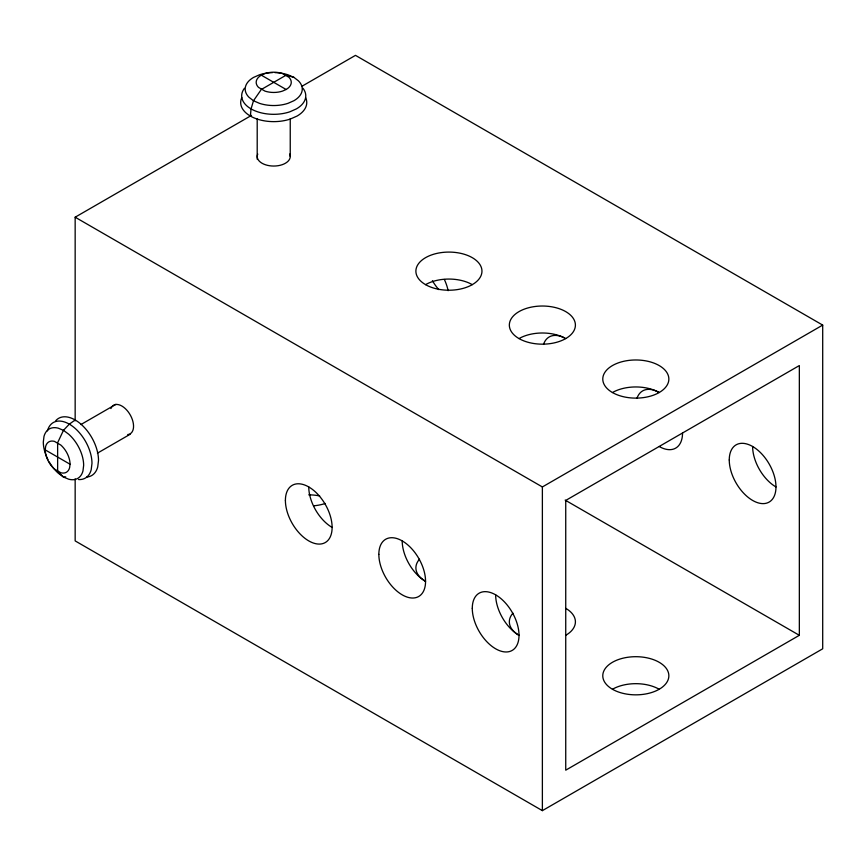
<?xml version="1.0" encoding="UTF-8"?>
<svg xmlns="http://www.w3.org/2000/svg" width="866" height="866" viewBox="0 0 866 866"><rect width="100%" height="100%" fill="white"/><g stroke="black" fill="none" stroke-linecap="round" stroke-linejoin="round"><path stroke-width="1.3" d="M257.202 159.203L257.202 118.75M290.24 156.508L290.24 118.75M250.361 116.044L251.064 108.899L253.489 100.748L261.283 89.512L286.17 75.147L293.953 77.388L298.434 80.841A28.535 16.476 0 0 1 293.899 100.727L287.988 103.335A28.535 16.476 0 0 1 259.454 103.335L253.489 100.748L249.007 97.306A28.535 16.476 0 0 1 253.543 77.42L259.454 74.812A28.535 16.476 0 0 1 272.487 72.614M45.227 449.898L45.649 446.434A17.547 10.132 60 0 1 54.428 441.368L60.847 445.081A17.547 10.132 60 0 1 70.049 464.23L69.616 467.694A17.547 10.132 60 0 1 60.847 472.76L54.428 469.047A17.547 10.132 60 0 1 45.227 449.898L70.049 464.23M75.158 419.978L69.312 424.156L63.478 430.326L57.632 442.699L57.632 471.429L63.478 477.047L68.695 479.212A28.535 16.476 60 0 0 82.963 470.974L83.656 465.334A28.535 16.476 60 0 0 68.695 434.202L63.478 430.326L58.249 428.172A28.535 16.476 60 0 0 43.993 436.41L43.3 442.039A28.535 16.476 60 0 0 48.02 459.749M75.158 420.865L75.158 217.204L251.53 115.373M301.758 86.373L355.482 55.359L822.7 325.096L822.7 648.796L542.376 810.641L75.158 540.904L75.158 478.855M80.917 424.546L115.957 404.314M97.436 453.156L130.138 434.277M75.158 217.204L542.376 486.952L822.7 325.096M799.34 635.308L565.736 770.177L565.736 500.429L799.34 365.56L799.34 635.308L565.152 500.104M261.315 75.169L264.953 73.556A17.547 10.132 0 0 1 282.5 73.556L288.919 77.269A17.547 10.132 0 0 1 286.126 89.49L282.5 91.103A17.547 10.132 0 0 1 264.953 91.103L258.523 87.39A17.547 10.132 0 0 1 261.315 75.169L286.126 89.49M65.729 476.83L63.478 477.047L58.249 473.182A28.535 16.476 60 0 1 49.21 461.924M293.953 77.388L287.988 74.812A28.535 16.476 0 0 0 274.955 72.614M542.376 486.952L542.376 810.641M55.727 420.746A33.038 19.074 60 0 1 81.934 425.044A33.038 19.074 60 0 1 98.518 460.431L97.717 466.958A33.038 19.074 60 0 1 86.838 477.047M78.535 479.548A32.042 18.5 60 0 0 91.201 469.729L91.98 463.397A32.042 18.5 60 0 0 72.279 426.083A32.042 18.5 60 0 0 47.424 430.911M305.633 97.62A33.038 19.074 0 0 1 297.081 116.044L290.24 119.075A33.038 19.074 0 0 1 253.608 117.689A33.038 19.074 0 0 1 241.809 97.62M302.992 88.289A32.042 18.5 0 0 1 296.378 108.899L289.742 111.844A32.042 18.5 0 0 1 252.277 109.56A32.042 18.5 0 0 1 244.45 88.289M425.563 284.643A33.038 19.074 0 0 0 480.836 276.092A33.038 19.074 0 0 0 440.383 252.731A33.038 19.074 0 0 0 425.563 284.643A33.038 19.074 0 0 1 472.284 284.643M519.015 338.584A33.038 19.074 0 0 0 574.277 330.033A33.038 19.074 0 0 0 533.824 306.672A33.038 19.074 0 0 0 519.015 338.584A33.038 19.074 0 0 1 565.736 338.584M612.457 392.536A33.038 19.074 0 0 0 667.729 383.984A33.038 19.074 0 0 0 627.265 360.624A33.038 19.074 0 0 0 612.457 392.536A33.038 19.074 0 0 1 659.178 392.536A33.038 19.074 60 0 0 636.954 398.36M332.122 527.416A33.038 19.074 60 0 1 308.761 486.952M402.203 540.893A33.038 19.074 60 0 0 425.563 581.357A33.038 19.074 0 0 1 419.501 559.209M495.644 594.845A33.038 19.074 60 0 0 519.015 635.308A33.038 19.074 0 0 1 512.943 613.16M543.512 344.408A33.038 19.074 60 0 1 564.513 337.924M682.538 433A33.038 19.074 60 0 1 659.178 446.488M444.366 279.48A33.038 19.074 60 0 1 448.133 290.684M775.979 486.952A33.038 19.074 60 0 1 752.619 446.488M438.791 289.601A33.038 19.074 60 0 1 432.405 280.692M565.736 608.333A33.038 19.074 0 0 1 565.736 635.308M612.457 689.26A33.038 19.074 0 0 0 667.729 680.708A33.038 19.074 0 0 0 627.265 657.348A33.038 19.074 0 0 0 612.457 689.26A33.038 19.074 0 0 1 659.178 689.26M325.28 503.471A33.038 19.074 0 0 1 313.687 505.809M308.761 494.854A33.038 19.074 0 0 1 319.662 495.926M110.902 408.568A16.519 9.537 60 0 1 129.38 413.515A16.519 9.537 60 0 1 127.713 434.57M289.677 154.04A16.519 9.537 0 0 1 273.721 166.045A16.519 9.537 0 0 1 257.765 154.04M729.259 459.976A33.038 19.074 60 0 0 764.299 503.568A33.038 19.074 60 0 0 764.299 456.847A33.038 19.074 60 0 0 729.259 459.976M285.401 500.44A33.038 19.074 60 0 0 320.442 544.032A33.038 19.074 60 0 0 320.442 497.311A33.038 19.074 60 0 0 285.401 500.44M378.843 554.381A33.038 19.074 60 0 0 413.883 597.973A33.038 19.074 60 0 0 413.883 551.252A33.038 19.074 60 0 0 378.843 554.381M472.284 608.333A33.038 19.074 60 0 0 507.335 651.925A33.038 19.074 60 0 0 507.335 605.204A33.038 19.074 60 0 0 472.284 608.333"/></g></svg>
